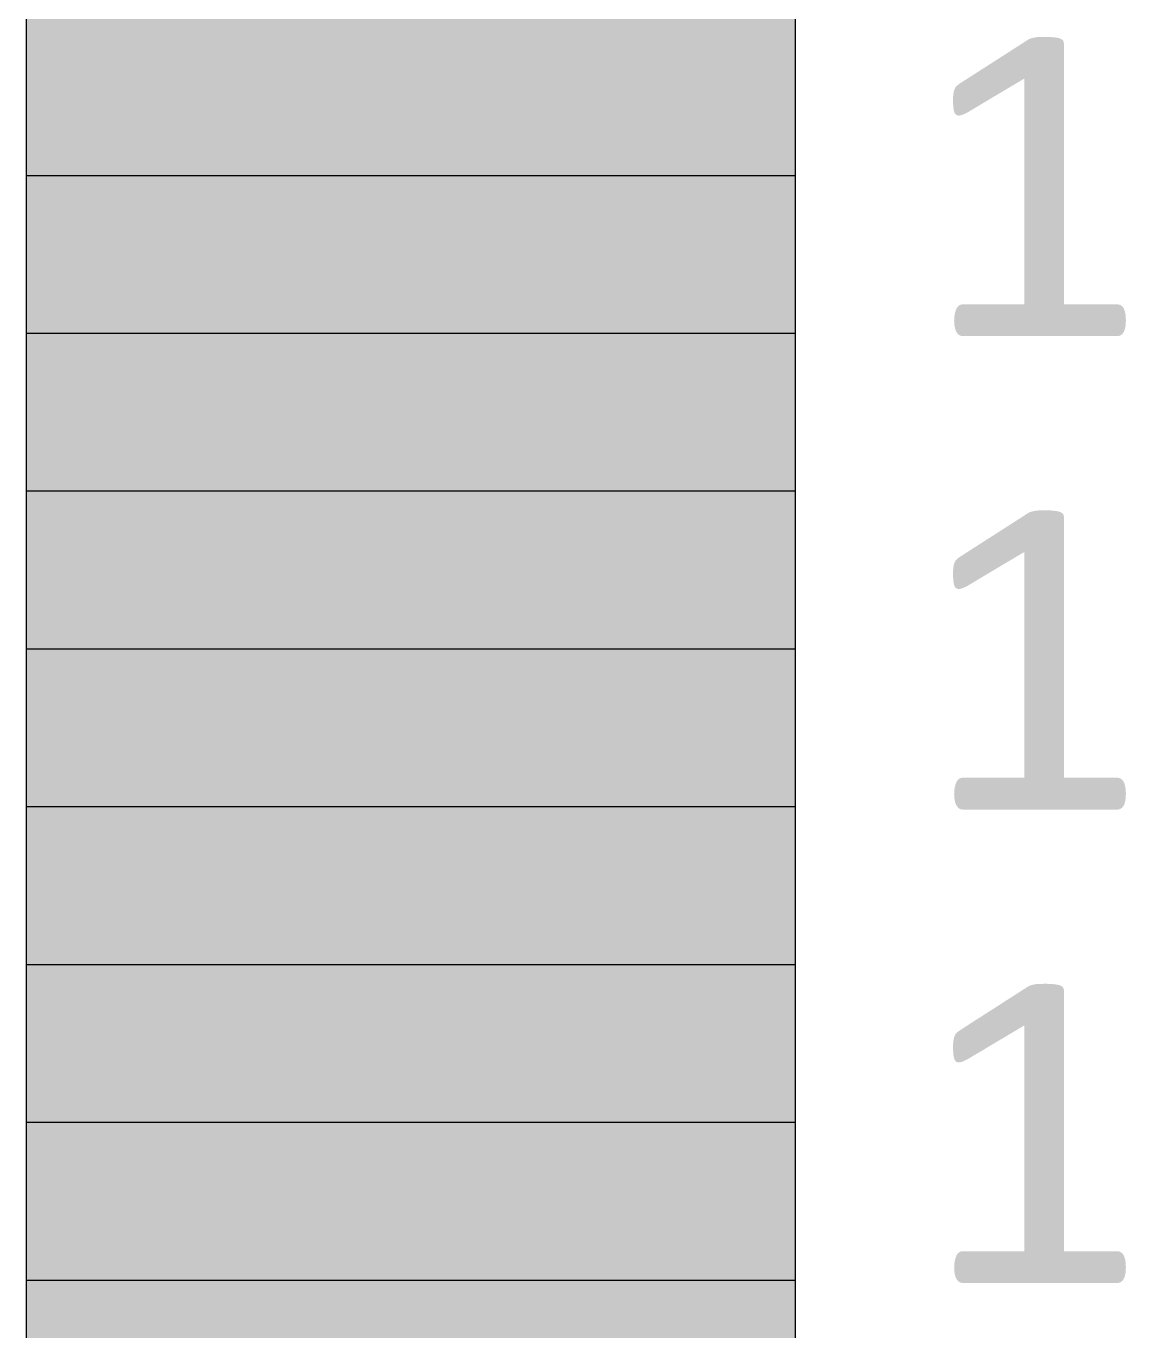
# Model space of a CAD drawing. Header units: inches. Extents: x 79.49066 to 79.49309, y 16.68944 to 16.6915.
# Drawn here: x 79.4928573 to 79.4929736, y 16.6904912 to 16.6906292 of the extents above; entities that cross this region are included whole.
import ezdxf

# ---------------------------------------------------------------- set-up
doc = ezdxf.new("R2010")
doc.units = ezdxf.units.IN
doc.header["$MEASUREMENT"] = 0
doc.layers.add('GSLAYER', color=7, linetype='CONTINUOUS')

msp = doc.modelspace()

# ---------------------------------------------------------------- hatches: boundary and pattern name
at = {"layer": 'GSLAYER', "true_color": 0xfff200}
msp.add_hatch(color=2, dxfattribs=at).paths.add_polyline_path([(79.49293868, 16.69061345), (79.49293868, 16.69063015), (79.49285726, 16.69063015), (79.49285726, 16.69061345)])
at = {"layer": 'GSLAYER', "true_color": 0x000000}
for points in [[(79.49296707, 16.6906237), (79.49296707, 16.69062742), (79.49296706, 16.69062756), (79.492967, 16.6906277), (79.4929669, 16.69062781), (79.49296689, 16.69062782), (79.49296679, 16.69062788), (79.49296671, 16.69062792), (79.49296667, 16.69062793), (79.49296645, 16.690628), (79.49296625, 16.69062803), (79.4929661, 16.69062805), (79.49296592, 16.69062807), (79.49296567, 16.69062809), (79.49296567, 16.69062809), (79.49296513, 16.6906281), (79.4929644, 16.69062809), (79.4929644, 16.69062809), (79.49296413, 16.69062807), (79.49296404, 16.69062805), (79.49296389, 16.69062803), (79.49296377, 16.690628), (79.49296353, 16.69062793), (79.4929635, 16.69062792), (79.49296339, 16.69062788), (79.4929633, 16.69062782), (79.49296329, 16.69062781), (79.49296311, 16.6906277), (79.4929629, 16.69062756), (79.49296268, 16.69062742), (79.49295688, 16.6906237)], [(79.49295608, 16.69061979), (79.49295609, 16.6906198), (79.49295623, 16.69061984), (79.49295641, 16.69061989), (79.49295643, 16.6906199), (79.49295663, 16.69061999), (79.49295682, 16.69062008), (79.49295687, 16.69062011), (79.49295739, 16.69062042), (79.49295809, 16.69062084), (79.49295894, 16.69062135), (79.49295958, 16.69062173), (79.49296012, 16.69062205), (79.49296057, 16.69062232), (79.49296094, 16.69062254), (79.49296125, 16.69062272), (79.49296151, 16.69062288), (79.49296176, 16.69062302), (79.492962, 16.69062317), (79.4929629, 16.6906237), (79.49295688, 16.6906237), (79.49295605, 16.69062317), (79.49295585, 16.69062302), (79.49295569, 16.69062288), (79.49295557, 16.69062272), (79.49295549, 16.69062254), (79.49295542, 16.69062232), (79.49295538, 16.69062205), (79.49295535, 16.69062173), (79.49295534, 16.69062135), (79.49295536, 16.69062084), (79.4929554, 16.69062042), (79.49295549, 16.69062011), (79.4929555, 16.69062008), (79.49295555, 16.69061999), (79.49295563, 16.6906199), (79.49295565, 16.69061989), (79.49295572, 16.69061984), (79.49295583, 16.6906198), (79.49295585, 16.69061979), (79.49295595, 16.69061978)], [(79.49296707, 16.6905998), (79.49296707, 16.6906237), (79.4929629, 16.6906237), (79.4929629, 16.6905998)], [(79.49297276, 16.69059645), (79.49297293, 16.69059647), (79.49297309, 16.69059653), (79.49297324, 16.69059664), (79.49297337, 16.69059681), (79.49297348, 16.69059704), (79.49297356, 16.69059732), (79.49297362, 16.69059767), (79.49297363, 16.6905981), (79.49297362, 16.69059851), (79.49297357, 16.69059885), (79.4929735, 16.69059914), (79.4929734, 16.69059937), (79.49297328, 16.69059956), (79.49297312, 16.69059969), (79.49297295, 16.69059977), (79.49297276, 16.6905998), (79.49295634, 16.6905998), (79.49295615, 16.69059977), (79.49295598, 16.69059969), (79.49295584, 16.69059956), (79.49295572, 16.69059937), (79.49295562, 16.69059914), (79.49295554, 16.69059885), (79.49295548, 16.69059851), (79.49295546, 16.6905981), (79.49295548, 16.69059767), (79.49295554, 16.69059732), (79.49295562, 16.69059704), (79.49295574, 16.69059681), (79.49295588, 16.69059664), (79.49295602, 16.69059653), (79.49295617, 16.69059647), (79.49295634, 16.69059645)], [(79.49296707, 16.6905736), (79.49296707, 16.69057732), (79.49296706, 16.69057746), (79.492967, 16.6905776), (79.4929669, 16.69057771), (79.49296689, 16.69057772), (79.49296679, 16.69057777), (79.49296671, 16.69057782), (79.49296667, 16.69057783), (79.49296645, 16.69057789), (79.49296625, 16.69057793), (79.4929661, 16.69057795), (79.49296592, 16.69057797), (79.49296567, 16.69057799), (79.49296567, 16.69057799), (79.49296513, 16.690578), (79.4929644, 16.69057799), (79.4929644, 16.69057799), (79.49296413, 16.69057797), (79.49296404, 16.69057795), (79.49296389, 16.69057793), (79.49296377, 16.69057789), (79.49296353, 16.69057783), (79.4929635, 16.69057782), (79.49296339, 16.69057777), (79.4929633, 16.69057772), (79.49296329, 16.69057771), (79.49296311, 16.6905776), (79.4929629, 16.69057746), (79.49296268, 16.69057732), (79.49295688, 16.6905736)], [(79.49295608, 16.69056969), (79.49295609, 16.69056969), (79.49295623, 16.69056973), (79.49295641, 16.69056979), (79.49295643, 16.6905698), (79.49295663, 16.69056989), (79.49295682, 16.69056998), (79.49295687, 16.69057001), (79.49295739, 16.69057032), (79.49295809, 16.69057074), (79.49295894, 16.69057125), (79.49295958, 16.69057163), (79.49296012, 16.69057195), (79.49296057, 16.69057222), (79.49296094, 16.69057244), (79.49296125, 16.69057262), (79.49296151, 16.69057278), (79.49296176, 16.69057292), (79.492962, 16.69057307), (79.4929629, 16.6905736), (79.49295688, 16.6905736), (79.49295605, 16.69057307), (79.49295585, 16.69057292), (79.49295569, 16.69057278), (79.49295557, 16.69057262), (79.49295549, 16.69057244), (79.49295542, 16.69057222), (79.49295538, 16.69057195), (79.49295535, 16.69057163), (79.49295534, 16.69057125), (79.49295536, 16.69057074), (79.4929554, 16.69057032), (79.49295549, 16.69057001), (79.4929555, 16.69056998), (79.49295555, 16.69056989), (79.49295563, 16.6905698), (79.49295565, 16.69056979), (79.49295572, 16.69056973), (79.49295583, 16.69056969), (79.49295585, 16.69056969), (79.49295595, 16.69056968)], [(79.49296707, 16.6905497), (79.49296707, 16.6905736), (79.4929629, 16.6905736), (79.4929629, 16.6905497)], [(79.49297276, 16.69054634), (79.49297293, 16.69054636), (79.49297309, 16.69054643), (79.49297324, 16.69054654), (79.49297337, 16.69054671), (79.49297348, 16.69054693), (79.49297356, 16.69054722), (79.49297362, 16.69054757), (79.49297363, 16.690548), (79.49297362, 16.6905484), (79.49297357, 16.69054875), (79.4929735, 16.69054904), (79.4929734, 16.69054927), (79.49297328, 16.69054945), (79.49297312, 16.69054959), (79.49297295, 16.69054967), (79.49297276, 16.6905497), (79.49295634, 16.6905497), (79.49295615, 16.69054967), (79.49295598, 16.69054959), (79.49295584, 16.69054945), (79.49295572, 16.69054927), (79.49295562, 16.69054904), (79.49295554, 16.69054875), (79.49295548, 16.6905484), (79.49295546, 16.690548), (79.49295548, 16.69054757), (79.49295554, 16.69054722), (79.49295562, 16.69054693), (79.49295574, 16.69054671), (79.49295588, 16.69054654), (79.49295602, 16.69054643), (79.49295617, 16.69054636), (79.49295634, 16.69054634)], [(79.49296707, 16.6905235), (79.49296707, 16.69052722), (79.49296706, 16.69052736), (79.492967, 16.6905275), (79.4929669, 16.6905276), (79.49296689, 16.69052762), (79.49296679, 16.69052767), (79.49296671, 16.69052771), (79.49296667, 16.69052773), (79.49296645, 16.69052779), (79.49296625, 16.69052782), (79.4929661, 16.69052785), (79.49296592, 16.69052786), (79.49296567, 16.69052788), (79.49296567, 16.69052788), (79.49296513, 16.6905279), (79.4929644, 16.69052788), (79.4929644, 16.69052788), (79.49296413, 16.69052786), (79.49296404, 16.69052785), (79.49296389, 16.69052782), (79.49296377, 16.69052779), (79.49296353, 16.69052773), (79.4929635, 16.69052771), (79.49296339, 16.69052767), (79.4929633, 16.69052762), (79.49296329, 16.6905276), (79.49296311, 16.6905275), (79.4929629, 16.69052736), (79.49296268, 16.69052722), (79.49295688, 16.6905235)], [(79.49295608, 16.69051959), (79.49295609, 16.69051959), (79.49295623, 16.69051963), (79.49295641, 16.69051968), (79.49295643, 16.6905197), (79.49295663, 16.69051979), (79.49295682, 16.69051988), (79.49295687, 16.69051991), (79.49295739, 16.69052022), (79.49295809, 16.69052063), (79.49295894, 16.69052114), (79.49295958, 16.69052153), (79.49296012, 16.69052185), (79.49296057, 16.69052211), (79.49296094, 16.69052233), (79.49296125, 16.69052252), (79.49296151, 16.69052267), (79.49296176, 16.69052282), (79.492962, 16.69052296), (79.4929629, 16.6905235), (79.49295688, 16.6905235), (79.49295605, 16.69052296), (79.49295585, 16.69052282), (79.49295569, 16.69052267), (79.49295557, 16.69052252), (79.49295549, 16.69052233), (79.49295542, 16.69052211), (79.49295538, 16.69052185), (79.49295535, 16.69052153), (79.49295534, 16.69052114), (79.49295536, 16.69052063), (79.4929554, 16.69052022), (79.49295549, 16.69051991), (79.4929555, 16.69051988), (79.49295555, 16.69051979), (79.49295563, 16.6905197), (79.49295565, 16.69051968), (79.49295572, 16.69051963), (79.49295583, 16.69051959), (79.49295585, 16.69051959), (79.49295595, 16.69051958)], [(79.49296707, 16.69049959), (79.49296707, 16.6905235), (79.4929629, 16.6905235), (79.4929629, 16.69049959)], [(79.49297276, 16.69049624), (79.49297293, 16.69049626), (79.49297309, 16.69049633), (79.49297324, 16.69049644), (79.49297337, 16.69049661), (79.49297348, 16.69049683), (79.49297356, 16.69049712), (79.49297362, 16.69049747), (79.49297363, 16.69049789), (79.49297362, 16.6904983), (79.49297357, 16.69049865), (79.4929735, 16.69049893), (79.4929734, 16.69049917), (79.49297328, 16.69049935), (79.49297312, 16.69049948), (79.49297295, 16.69049957), (79.49297276, 16.69049959), (79.49295634, 16.69049959), (79.49295615, 16.69049957), (79.49295598, 16.69049948), (79.49295584, 16.69049935), (79.49295572, 16.69049917), (79.49295562, 16.69049893), (79.49295554, 16.69049865), (79.49295548, 16.6904983), (79.49295546, 16.69049789), (79.49295548, 16.69049747), (79.49295554, 16.69049712), (79.49295562, 16.69049683), (79.49295574, 16.69049661), (79.49295588, 16.69049644), (79.49295602, 16.69049633), (79.49295617, 16.69049626), (79.49295634, 16.69049624)]]:
    msp.add_hatch(color=18, dxfattribs=at).paths.add_polyline_path(points)
at = {"layer": 'GSLAYER', "true_color": 0xfffc00}
msp.add_hatch(color=2, dxfattribs=at).paths.add_polyline_path([(79.49293868, 16.69059675), (79.49293868, 16.69061345), (79.49285726, 16.69061345), (79.49285726, 16.69059675)])
at = {"layer": 'GSLAYER', "true_color": 0xf4ff00}
msp.add_hatch(color=2, dxfattribs=at).paths.add_polyline_path([(79.49293868, 16.69058005), (79.49293868, 16.69059675), (79.49285726, 16.69059675), (79.49285726, 16.69058005)])
at = {"layer": 'GSLAYER', "true_color": 0xe4ff00}
msp.add_hatch(color=2, dxfattribs=at).paths.add_polyline_path([(79.49293868, 16.69056335), (79.49293868, 16.69058005), (79.49285726, 16.69058005), (79.49285726, 16.69056335)])
at = {"layer": 'GSLAYER', "true_color": 0xd3ff00}
msp.add_hatch(color=60, dxfattribs=at).paths.add_polyline_path([(79.49293868, 16.69054665), (79.49293868, 16.69056335), (79.49285726, 16.69056335), (79.49285726, 16.69054665)])
at = {"layer": 'GSLAYER', "true_color": 0xc3ff00}
msp.add_hatch(color=60, dxfattribs=at).paths.add_polyline_path([(79.49293868, 16.69052995), (79.49293868, 16.69054665), (79.49285726, 16.69054665), (79.49285726, 16.69052995)])
at = {"layer": 'GSLAYER', "true_color": 0xb3ff00}
msp.add_hatch(color=60, dxfattribs=at).paths.add_polyline_path([(79.49293868, 16.69051325), (79.49293868, 16.69052995), (79.49285726, 16.69052995), (79.49285726, 16.69051325)])
at = {"layer": 'GSLAYER', "true_color": 0xa2ff00}
msp.add_hatch(color=60, dxfattribs=at).paths.add_polyline_path([(79.49293868, 16.69049655), (79.49293868, 16.69051325), (79.49285726, 16.69051325), (79.49285726, 16.69049655)])
at = {"layer": 'GSLAYER', "true_color": 0x92ff00}
msp.add_hatch(color=70, dxfattribs=at).paths.add_polyline_path([(79.49293868, 16.69047985), (79.49293868, 16.69049655), (79.49285726, 16.69049655), (79.49285726, 16.69047985)])

# ---------------------------------------------------------------- linework, layer by layer
at = {"layer": 'GSLAYER', "color": 18, "true_color": 0x000000, "flags": 128}
msp.add_lwpolyline([(79.49285726, 16.68981181), (79.49293868, 16.68981181), (79.49293868, 16.69111448), (79.49285726, 16.69111448)], close=True, dxfattribs=at)
for points in [[(79.49285726, 16.69061345), (79.49293868, 16.69061345)], [(79.49285726, 16.69056335), (79.49293868, 16.69056335)], [(79.49285726, 16.69051325), (79.49293868, 16.69051325)]]:
    msp.add_lwpolyline(points, dxfattribs=at)
at = {"layer": 'GSLAYER', "color": 253, "true_color": 0xb3b3b3, "flags": 128}
for points in [[(79.49285726, 16.69059675), (79.49293868, 16.69059675)], [(79.49285726, 16.69058005), (79.49293868, 16.69058005)], [(79.49285726, 16.69054665), (79.49293868, 16.69054665)], [(79.49285726, 16.69052995), (79.49293868, 16.69052995)], [(79.49285726, 16.69049655), (79.49293868, 16.69049655)]]:
    msp.add_lwpolyline(points, dxfattribs=at)

doc.saveas('drawing.dxf')
